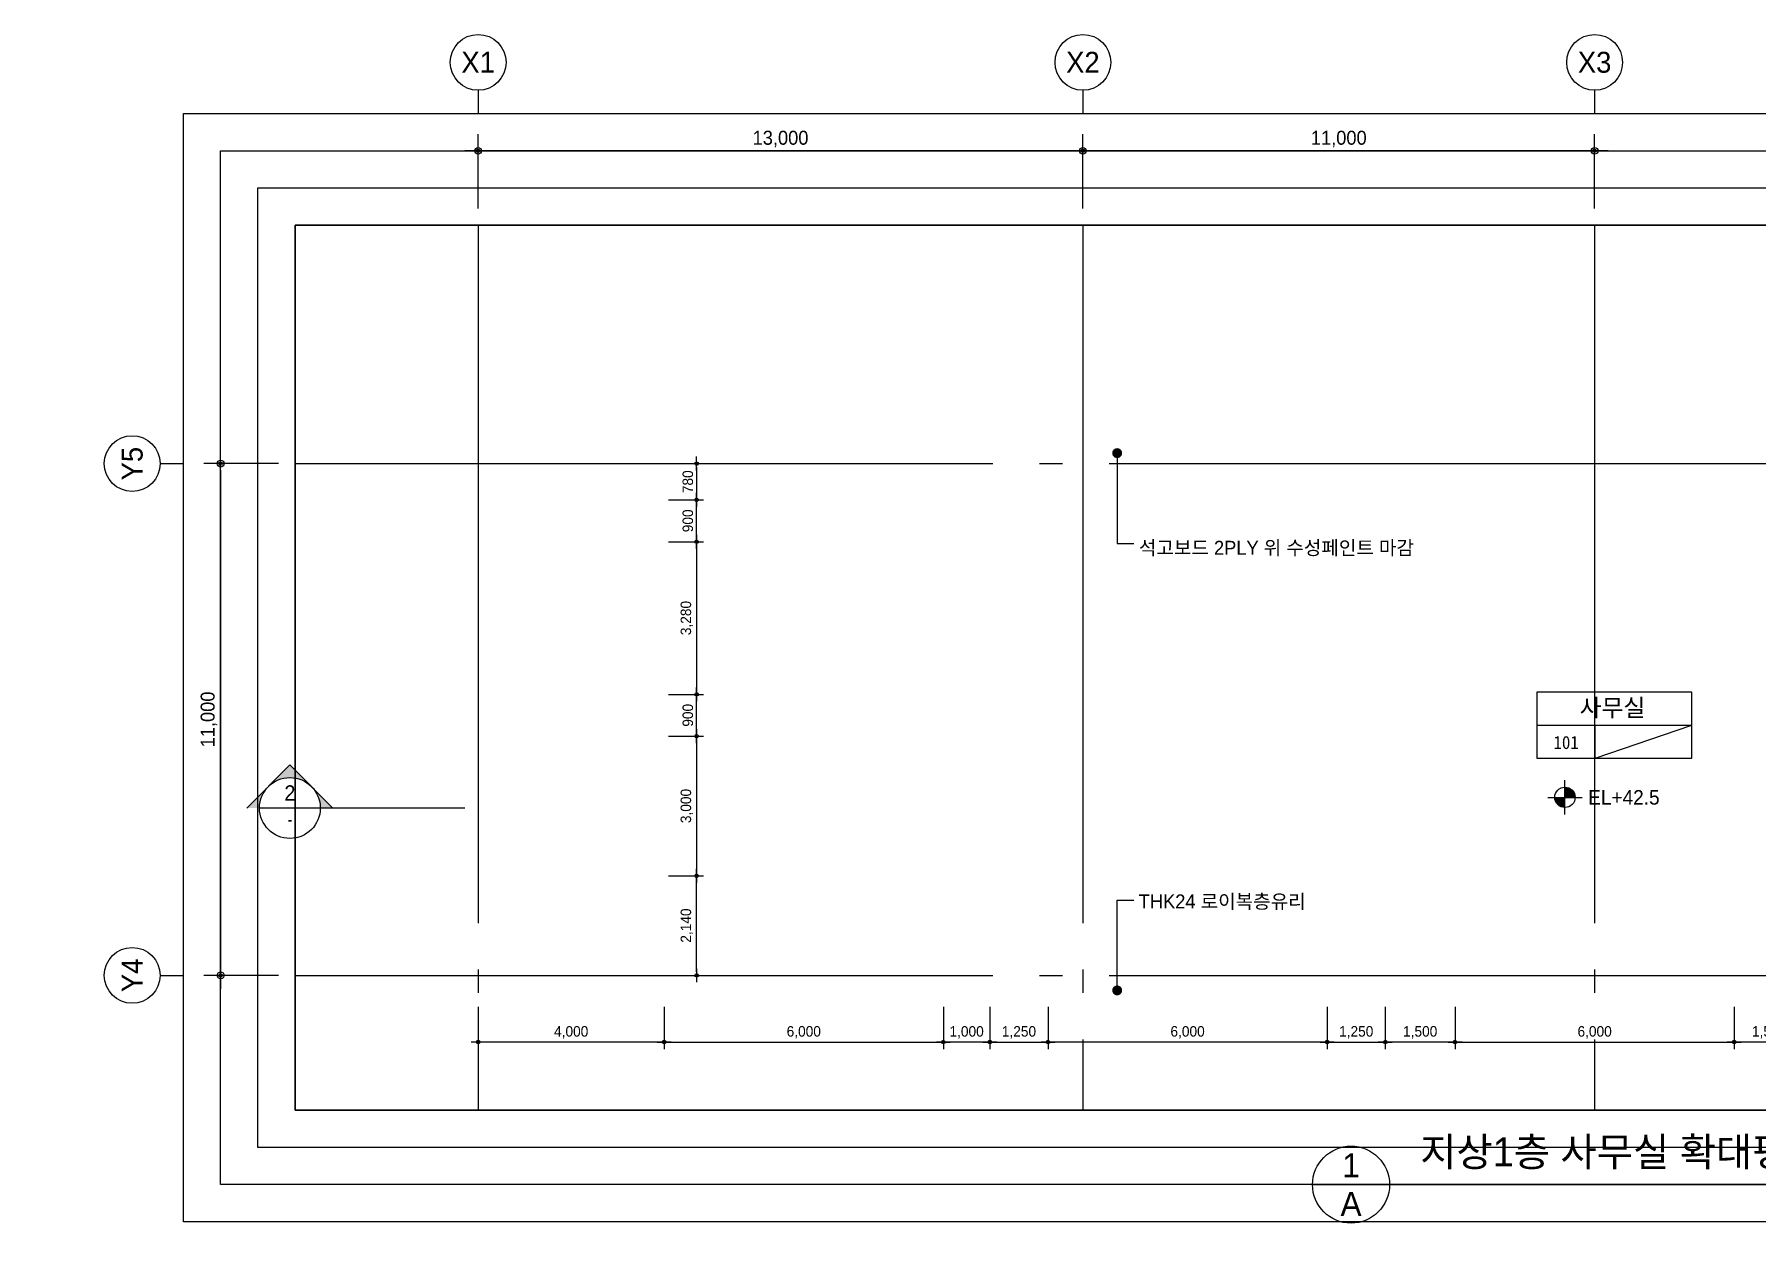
# Model space of a CAD drawing. Header units: millimetres. Extents: x 45178 to 206366, y -171177 to -118827.
# Drawn here: x 45178 to 82197, y -144914 to -118860 of the extents above; entities that cross this region are included whole.
import ezdxf
from ezdxf.enums import TextEntityAlignment as Align
from ezdxf.xclip import XClip

# ---------------------------------------------------------------- set-up
doc = ezdxf.new("R2010")
doc.units = ezdxf.units.MM
doc.linetypes.add('CEN', pattern=[35, 30, -2, 1, -2])
for name, color, linetype in [('$ZCDB_AUDIT_GENERATED_600D18', 7, 'Continuous'), ('4A.TEC CEN', 1, 'CEN'), ('4A.TEC TEXT', 7, 'Continuous'), ('4A.TEC TEXT 1', 3, 'Continuous'), ('4A.TEC TEXT 2', 3, 'Continuous'), ('4A.TEC 심볼', 7, 'Continuous'), ('MK', 7, 'Continuous'), ('ROM', 7, 'Continuous'), ('SYM', 1, 'Continuous'), ('TEXT', 7, 'Continuous'), ('㈜SE&C DIM', 7, 'Continuous'), ('㈜SE&C 심볼', 7, 'Continuous')]:
    doc.layers.add(name, color=color, linetype=linetype)
doc.layers.add('DEFPOINT', color=135, linetype='Continuous', plot=False)
doc.styles.add('1', font='')
doc.styles.add('GHS', font='malgun.ttf')
doc.styles.add('SAMOO', font='')
doc.styles.add('나눔고딕', font='')
doc.styles.add('돋움', font='')
doc.styles.add('돋음체', font='')
doc.styles.add('울릉도L', font='')
doc.styles.get('1').set_extended_font_data('DotumChe')
doc.styles.get('SAMOO').set_extended_font_data('Dotum')
doc.styles.get('나눔고딕').set_extended_font_data('Dotum')
doc.styles.get('돋움').set_extended_font_data('Dotum')
doc.styles.get('돋음체').set_extended_font_data('Dotum')
doc.styles.get('울릉도L').set_extended_font_data('Dotum')
doc.dimstyles.new('DIM_600(외부치수)', dxfattribs={"dimscale": 400, "dimtxt": 3.3, "dimasz": 1, "dimexe": 2, "dimexo": 2, "dimgap": 1, "dimtad": 1, "dimdec": 0, "dimdsep": 46, "dimlunit": 6, "dimtxsty": '나눔고딕', "dimblk1": 'DIMDOT', "dimblk2": 'DIMDOT', "dimsah": 1, "dimcen": 2.5, "dimdle": 1.5, "dimclrd": 8, "dimclre": 8, "dimclrt": 3, "dimadec": 0, "dimazin": 0, "dimtfac": 1, "dimtdec": 0, "dimtix": 1, "dimtmove": 2, "dimatfit": 3, "dimldrblk": 'DIMDOT', "dimfxl": 1, "dimtvp": 1, "dimtolj": 1, "dimtzin": 0, "dimarcsym": 0})

# ---------------------------------------------------------------- blocks, each defined once
blk = doc.blocks.new('dwgFD3B')
at = {"layer": '4A.TEC CEN', "color": 250, "ltscale": 500}
for p, q in [((49194.51, -169936.83, -3333.33), (358000, -169936.83, -3333.33)), ((49194.51, -180936.83, -3333.33), (358000, -180936.83, -3333.33))]:
    blk.add_line(p, q, dxfattribs=at)
at = {"layer": '4A.TEC CEN', "color": 250, "ltscale": 500, "elevation": -3333.33}
for points in [[(169307.63, -39163.16), (169307.63, -267000)], [(182307.63, -39163.16), (182307.63, -267000)], [(193307.63, -39163.16), (193307.63, -267000)]]:
    blk.add_lwpolyline(points, dxfattribs=at)
blk = doc.blocks.new('ccs122')
at = {"layer": '4A.TEC 심볼'}
blk.add_line((0, 8), (0, 3), dxfattribs=at)
blk.add_circle((0, 14), 6, dxfattribs=at)
at = {"layer": '4A.TEC TEXT 2', "color": 3, "style": 'GHS'}
blk.add_attdef('NO', text='', height=4.5, dxfattribs=at).set_placement((-0.01, 14.02), align=Align.MIDDLE_CENTER)
blk = doc.blocks.new('DIMDOT')
at = {"color": 0}
blk.add_line((-2, 0), (2, 0), dxfattribs=at)
for radius in [0.5, 0.25]:
    blk.add_circle((0, 0), radius, dxfattribs=at)
blk = doc.blocks.new('*D14')
at = {"layer": '$ZCDB_AUDIT_GENERATED_600D18', "color": 8, "lineweight": -2, "transparency": 16777216}
for p, q in [((54716, -122600), (54716, -121000)), ((67716, -122600), (67716, -121000)), ((67572, -121360), (54860, -121360))]:
    blk.add_line(p, q, dxfattribs=at)
at = {"layer": 'Defpoints', "color": 0, "transparency": 16777216}
for p in [(54716, -121360), (54716, -122960), (67716, -122960)]:
    blk.add_point(p, dxfattribs=at)
at = {"layer": '$ZCDB_AUDIT_GENERATED_600D18', "color": 8, "lineweight": -2, "transparency": 16777216, "xscale": 144, "yscale": 144, "zscale": 144, "rotation": 180}
blk.add_blockref('DIMDOT', (54716, -121360), dxfattribs=at)
at = {"layer": '$ZCDB_AUDIT_GENERATED_600D18', "color": 8, "lineweight": -2, "transparency": 16777216, "xscale": 144, "yscale": 144, "zscale": 144}
blk.add_blockref('DIMDOT', (67716, -121360), dxfattribs=at)
at = {"layer": '$ZCDB_AUDIT_GENERATED_600D18', "color": 3, "transparency": 16777216, "insert": (61216, -121108), "char_height": 300, "attachment_point": 5, "style": '나눔고딕'}
blk.add_mtext('\\A1;13,000', dxfattribs=at)
blk = doc.blocks.new('*D15')
at = {"layer": '$ZCDB_AUDIT_GENERATED_600D18', "color": 8, "lineweight": -2, "transparency": 16777216}
for p, q in [((67716, -122600), (67716, -121000)), ((78716, -122600), (78716, -121000)), ((78572, -121360), (67860, -121360))]:
    blk.add_line(p, q, dxfattribs=at)
at = {"layer": 'Defpoints', "color": 0, "transparency": 16777216}
for p in [(67716, -121360), (67716, -122960), (78716, -122960)]:
    blk.add_point(p, dxfattribs=at)
at = {"layer": '$ZCDB_AUDIT_GENERATED_600D18', "color": 8, "lineweight": -2, "transparency": 16777216, "xscale": 144, "yscale": 144, "zscale": 144, "rotation": 180}
blk.add_blockref('DIMDOT', (67716, -121360), dxfattribs=at)
at = {"layer": '$ZCDB_AUDIT_GENERATED_600D18', "color": 8, "lineweight": -2, "transparency": 16777216, "xscale": 144, "yscale": 144, "zscale": 144}
blk.add_blockref('DIMDOT', (78716, -121360), dxfattribs=at)
at = {"layer": '$ZCDB_AUDIT_GENERATED_600D18', "color": 3, "transparency": 16777216, "insert": (73216, -121108), "char_height": 300, "attachment_point": 5, "style": '나눔고딕'}
blk.add_mtext('\\A1;11,000', dxfattribs=at)
blk = doc.blocks.new('*D16')
at = {"layer": '$ZCDB_AUDIT_GENERATED_600D18', "color": 8, "lineweight": -2, "transparency": 16777216}
for p, q in [((78716, -122600), (78716, -121000)), ((89716, -122600), (89716, -121000)), ((78860, -121360), (89572, -121360))]:
    blk.add_line(p, q, dxfattribs=at)
at = {"layer": 'Defpoints', "color": 0, "transparency": 16777216}
for p in [(89716, -121360), (78716, -122960), (89716, -122960)]:
    blk.add_point(p, dxfattribs=at)
at = {"layer": '$ZCDB_AUDIT_GENERATED_600D18', "color": 8, "lineweight": -2, "transparency": 16777216, "xscale": 144, "yscale": 144, "zscale": 144, "rotation": 180}
blk.add_blockref('DIMDOT', (78716, -121360), dxfattribs=at)
at = {"layer": '$ZCDB_AUDIT_GENERATED_600D18', "color": 8, "lineweight": -2, "transparency": 16777216, "xscale": 144, "yscale": 144, "zscale": 144}
blk.add_blockref('DIMDOT', (89716, -121360), dxfattribs=at)
at = {"layer": '$ZCDB_AUDIT_GENERATED_600D18', "color": 3, "transparency": 16777216, "insert": (84216, -121108), "char_height": 300, "attachment_point": 5, "style": '나눔고딕'}
blk.add_mtext('\\A1;11,000', dxfattribs=at)
blk = doc.blocks.new('*D18')
at = {"layer": '$ZCDB_AUDIT_GENERATED_600D18', "color": 8, "lineweight": -2, "transparency": 16777216}
for p, q in [((50421, -128084), (48821, -128084)), ((49181, -128228), (49181, -138940)), ((50421, -139084), (48821, -139084))]:
    blk.add_line(p, q, dxfattribs=at)
at = {"layer": 'Defpoints', "color": 0, "transparency": 16777216}
for p in [(50781, -128084), (49181, -139084), (50781, -139084)]:
    blk.add_point(p, dxfattribs=at)
at = {"layer": '$ZCDB_AUDIT_GENERATED_600D18', "color": 8, "lineweight": -2, "transparency": 16777216, "xscale": 144, "yscale": 144, "zscale": 144}
for p, rotation in [((49181, -128084), 90), ((49181, -139084), 270)]:
    blk.add_blockref('DIMDOT', p, dxfattribs=dict(at, rotation=rotation))
at = {"layer": '$ZCDB_AUDIT_GENERATED_600D18', "color": 3, "transparency": 16777216, "insert": (48929, -133584), "char_height": 300, "attachment_point": 5, "rotation": 90, "style": '나눔고딕'}
blk.add_mtext('\\A1;11,000', dxfattribs=at)
blk = doc.blocks.new('단면기호1')
at = {"layer": 'SYM'}
h = blk.add_hatch(color=256, dxfattribs=at)
h.paths.add_polyline_path([(4.24, 4.24, -0.198912), (6, 0), (8.49, 0)])
h.paths.add_polyline_path([(0, 8.49), (-4.24, 4.24, -0.414214), (4.24, 4.24)])
h.paths.add_polyline_path([(-4.24, 4.24), (-8.49, 0), (-6, 0, -0.198912)])
for p in [(-8.49, 0), (8.49, 0)]:
    blk.add_line(p, (0, 8.49), dxfattribs=at)
blk.add_circle((0, 0), 6, dxfattribs=at)
blk = doc.blocks.new('A$C6C9969DE')
at = {"layer": 'ROM', "color": 0, "linetype": 'Continuous'}
for p, q in [((0, 510), (2400, 510)), ((900, 0), (900, 510))]:
    blk.add_line(p, q, dxfattribs=at)
blk.add_lwpolyline([(0, 0), (2400, 0), (2400, 1020), (0, 1020)], close=True, dxfattribs=at)
blk = doc.blocks.new('FL-LEVEL1')
at = {"layer": '4A.TEC 심볼', "linetype": 'ByBlock'}
h = blk.add_hatch(color=256, dxfattribs=at)
h.paths.add_polyline_path([(295, 175), (295, 0), (470, 0, 0.414214)])
h.paths.add_polyline_path([(295, 0), (120, 0, 0.414214), (295, -175)])
for p, q in [((0, 0), (590, 0)), ((295, -295), (295, 295))]:
    blk.add_line(p, q, dxfattribs=at)
blk.add_circle((295, 0), 175, dxfattribs=at)
at = {"layer": '4A.TEC TEXT 2', "color": 3, "linetype": 'ByBlock', "style": 'SAMOO'}
blk.add_attdef('FL', text='', height=250, dxfattribs=at).set_placement((695, 0), align=Align.MIDDLE_LEFT)
blk = doc.blocks.new('*D40')
at = {"layer": 'Defpoints', "color": 0, "transparency": 16777216}
for p in [(58656, -128084), (58656, -128864), (59412, -128864)]:
    blk.add_point(p, dxfattribs=at)
at = {"layer": '㈜SE&C DIM', "color": 8, "lineweight": -2, "transparency": 16777216}
for p, q in [((58806, -128084), (59562, -128084)), ((59412, -128159), (59412, -128789)), ((58806, -128864), (59562, -128864))]:
    blk.add_line(p, q, dxfattribs=at)
at = {"layer": '㈜SE&C DIM', "color": 8, "lineweight": -2, "transparency": 16777216, "xscale": 75, "yscale": 75, "zscale": 75}
for p, rotation in [((59412, -128084), 90), ((59412, -128864), 270)]:
    blk.add_blockref('DIMDOT', p, dxfattribs=dict(at, rotation=rotation))
at = {"layer": '㈜SE&C DIM', "color": 3, "transparency": 16777216, "insert": (59224, -128474), "char_height": 225, "attachment_point": 5, "rotation": 90, "style": '나눔고딕'}
blk.add_mtext('\\A1;780', dxfattribs=at)
blk = doc.blocks.new('*D41')
at = {"layer": 'Defpoints', "color": 0, "transparency": 16777216}
for p in [(58656, -128864), (59412, -128864), (58656, -129764)]:
    blk.add_point(p, dxfattribs=at)
at = {"layer": '㈜SE&C DIM', "color": 8, "lineweight": -2, "transparency": 16777216}
for p, q in [((58806, -128864), (59562, -128864)), ((59412, -129689), (59412, -128939)), ((58806, -129764), (59562, -129764))]:
    blk.add_line(p, q, dxfattribs=at)
at = {"layer": '㈜SE&C DIM', "color": 8, "lineweight": -2, "transparency": 16777216, "xscale": 75, "yscale": 75, "zscale": 75}
for p, rotation in [((59412, -128864), 90), ((59412, -129764), 270)]:
    blk.add_blockref('DIMDOT', p, dxfattribs=dict(at, rotation=rotation))
at = {"layer": '㈜SE&C DIM', "color": 3, "transparency": 16777216, "insert": (59224, -129314), "char_height": 225, "attachment_point": 5, "rotation": 90, "style": '나눔고딕'}
blk.add_mtext('\\A1;900', dxfattribs=at)
blk = doc.blocks.new('*D42')
at = {"layer": 'Defpoints', "color": 0, "transparency": 16777216}
for p in [(58656, -129764), (58656, -133044), (59412, -133044)]:
    blk.add_point(p, dxfattribs=at)
at = {"layer": '㈜SE&C DIM', "color": 8, "lineweight": -2, "transparency": 16777216}
for p, q in [((58806, -129764), (59562, -129764)), ((59412, -129839), (59412, -132969)), ((58806, -133044), (59562, -133044))]:
    blk.add_line(p, q, dxfattribs=at)
at = {"layer": '㈜SE&C DIM', "color": 8, "lineweight": -2, "transparency": 16777216, "xscale": 75, "yscale": 75, "zscale": 75}
for p, rotation in [((59412, -129764), 90), ((59412, -133044), 270)]:
    blk.add_blockref('DIMDOT', p, dxfattribs=dict(at, rotation=rotation))
at = {"layer": '㈜SE&C DIM', "color": 3, "transparency": 16777216, "insert": (59202, -131404), "char_height": 225, "attachment_point": 5, "rotation": 90, "style": '나눔고딕'}
blk.add_mtext('\\A1;3,280', dxfattribs=at)
blk = doc.blocks.new('*D43')
at = {"layer": 'Defpoints', "color": 0, "transparency": 16777216}
for p in [(58656, -133044), (59412, -133044), (58656, -133944)]:
    blk.add_point(p, dxfattribs=at)
at = {"layer": '㈜SE&C DIM', "color": 8, "lineweight": -2, "transparency": 16777216}
for p, q in [((58806, -133044), (59562, -133044)), ((59412, -133869), (59412, -133119)), ((58806, -133944), (59562, -133944))]:
    blk.add_line(p, q, dxfattribs=at)
at = {"layer": '㈜SE&C DIM', "color": 8, "lineweight": -2, "transparency": 16777216, "xscale": 75, "yscale": 75, "zscale": 75}
for p, rotation in [((59412, -133044), 90), ((59412, -133944), 270)]:
    blk.add_blockref('DIMDOT', p, dxfattribs=dict(at, rotation=rotation))
at = {"layer": '㈜SE&C DIM', "color": 3, "transparency": 16777216, "insert": (59224, -133494), "char_height": 225, "attachment_point": 5, "rotation": 90, "style": '나눔고딕'}
blk.add_mtext('\\A1;900', dxfattribs=at)
blk = doc.blocks.new('*D44')
at = {"layer": 'Defpoints', "color": 0, "transparency": 16777216}
for p in [(58656, -133944), (58656, -136944), (59412, -136944)]:
    blk.add_point(p, dxfattribs=at)
at = {"layer": '㈜SE&C DIM', "color": 8, "lineweight": -2, "transparency": 16777216}
for p, q in [((58806, -133944), (59562, -133944)), ((59412, -134019), (59412, -136869)), ((58806, -136944), (59562, -136944))]:
    blk.add_line(p, q, dxfattribs=at)
at = {"layer": '㈜SE&C DIM', "color": 8, "lineweight": -2, "transparency": 16777216, "xscale": 75, "yscale": 75, "zscale": 75}
for p, rotation in [((59412, -133944), 90), ((59412, -136944), 270)]:
    blk.add_blockref('DIMDOT', p, dxfattribs=dict(at, rotation=rotation))
at = {"layer": '㈜SE&C DIM', "color": 3, "transparency": 16777216, "insert": (59202, -135444), "char_height": 225, "attachment_point": 5, "rotation": 90, "style": '나눔고딕'}
blk.add_mtext('\\A1;3,000', dxfattribs=at)
blk = doc.blocks.new('*D45')
at = {"layer": 'Defpoints', "color": 0, "transparency": 16777216}
for p in [(58656, -136944), (59412, -136944), (58656, -139084)]:
    blk.add_point(p, dxfattribs=at)
at = {"layer": '㈜SE&C DIM', "color": 8, "lineweight": -2, "transparency": 16777216}
for p, q in [((58806, -136944), (59562, -136944)), ((59412, -139009), (59412, -137019)), ((58806, -139084), (59562, -139084))]:
    blk.add_line(p, q, dxfattribs=at)
at = {"layer": '㈜SE&C DIM', "color": 8, "lineweight": -2, "transparency": 16777216, "xscale": 75, "yscale": 75, "zscale": 75}
for p, rotation in [((59412, -136944), 90), ((59412, -139084), 270)]:
    blk.add_blockref('DIMDOT', p, dxfattribs=dict(at, rotation=rotation))
at = {"layer": '㈜SE&C DIM', "color": 3, "transparency": 16777216, "insert": (59202, -138014), "char_height": 225, "attachment_point": 5, "rotation": 90, "style": '나눔고딕'}
blk.add_mtext('\\A1;2,140', dxfattribs=at)
blk = doc.blocks.new('*D53')
at = {"layer": 'Defpoints', "color": 0, "transparency": 16777216}
for p in [(54716, -139609), (58716, -139609), (54716, -140518)]:
    blk.add_point(p, dxfattribs=at)
at = {"layer": '㈜SE&C DIM', "color": 8, "lineweight": -2, "transparency": 16777216}
for p, q in [((54716, -139759), (54716, -140668)), ((58716, -139759), (58716, -140668)), ((58641, -140518), (54791, -140518))]:
    blk.add_line(p, q, dxfattribs=at)
at = {"layer": '㈜SE&C DIM', "color": 8, "lineweight": -2, "transparency": 16777216, "xscale": 75, "yscale": 75, "zscale": 75, "rotation": 180}
blk.add_blockref('DIMDOT', (54716, -140518), dxfattribs=at)
at = {"layer": '㈜SE&C DIM', "color": 8, "lineweight": -2, "transparency": 16777216, "xscale": 75, "yscale": 75, "zscale": 75}
blk.add_blockref('DIMDOT', (58716, -140518), dxfattribs=at)
at = {"layer": '㈜SE&C DIM', "color": 3, "transparency": 16777216, "insert": (56716, -140309), "char_height": 225, "attachment_point": 5, "style": '나눔고딕'}
blk.add_mtext('\\A1;4,000', dxfattribs=at)
blk = doc.blocks.new('*D54')
at = {"layer": 'Defpoints', "color": 0, "transparency": 16777216}
for p in [(58716, -139609), (64716, -139609), (64716, -140518)]:
    blk.add_point(p, dxfattribs=at)
at = {"layer": '㈜SE&C DIM', "color": 8, "lineweight": -2, "transparency": 16777216}
for p, q in [((58716, -139759), (58716, -140668)), ((64716, -139759), (64716, -140668)), ((58791, -140518), (64641, -140518))]:
    blk.add_line(p, q, dxfattribs=at)
at = {"layer": '㈜SE&C DIM', "color": 8, "lineweight": -2, "transparency": 16777216, "xscale": 75, "yscale": 75, "zscale": 75, "rotation": 180}
blk.add_blockref('DIMDOT', (58716, -140518), dxfattribs=at)
at = {"layer": '㈜SE&C DIM', "color": 8, "lineweight": -2, "transparency": 16777216, "xscale": 75, "yscale": 75, "zscale": 75}
blk.add_blockref('DIMDOT', (64716, -140518), dxfattribs=at)
at = {"layer": '㈜SE&C DIM', "color": 3, "transparency": 16777216, "insert": (61716, -140309), "char_height": 225, "attachment_point": 5, "style": '나눔고딕'}
blk.add_mtext('\\A1;6,000', dxfattribs=at)
blk = doc.blocks.new('*D55')
at = {"layer": 'Defpoints', "color": 0, "transparency": 16777216}
for p in [(64716, -139609), (65716, -139609), (64716, -140518)]:
    blk.add_point(p, dxfattribs=at)
at = {"layer": '㈜SE&C DIM', "color": 8, "lineweight": -2, "transparency": 16777216}
for p, q in [((64716, -139759), (64716, -140668)), ((65716, -139759), (65716, -140668)), ((65641, -140518), (64791, -140518))]:
    blk.add_line(p, q, dxfattribs=at)
at = {"layer": '㈜SE&C DIM', "color": 8, "lineweight": -2, "transparency": 16777216, "xscale": 75, "yscale": 75, "zscale": 75, "rotation": 180}
blk.add_blockref('DIMDOT', (64716, -140518), dxfattribs=at)
at = {"layer": '㈜SE&C DIM', "color": 8, "lineweight": -2, "transparency": 16777216, "xscale": 75, "yscale": 75, "zscale": 75}
blk.add_blockref('DIMDOT', (65716, -140518), dxfattribs=at)
at = {"layer": '㈜SE&C DIM', "color": 3, "transparency": 16777216, "insert": (65216, -140309), "char_height": 225, "attachment_point": 5, "style": '나눔고딕'}
blk.add_mtext('\\A1;1,000', dxfattribs=at)
blk = doc.blocks.new('*D56')
at = {"layer": 'Defpoints', "color": 0, "transparency": 16777216}
for p in [(65716, -139609), (66966, -139609), (66966, -140518)]:
    blk.add_point(p, dxfattribs=at)
at = {"layer": '㈜SE&C DIM', "color": 8, "lineweight": -2, "transparency": 16777216}
for p, q in [((65716, -139759), (65716, -140668)), ((66966, -139759), (66966, -140668)), ((65791, -140518), (66891, -140518))]:
    blk.add_line(p, q, dxfattribs=at)
at = {"layer": '㈜SE&C DIM', "color": 8, "lineweight": -2, "transparency": 16777216, "xscale": 75, "yscale": 75, "zscale": 75, "rotation": 180}
blk.add_blockref('DIMDOT', (65716, -140518), dxfattribs=at)
at = {"layer": '㈜SE&C DIM', "color": 8, "lineweight": -2, "transparency": 16777216, "xscale": 75, "yscale": 75, "zscale": 75}
blk.add_blockref('DIMDOT', (66966, -140518), dxfattribs=at)
at = {"layer": '㈜SE&C DIM', "color": 3, "transparency": 16777216, "insert": (66341, -140309), "char_height": 225, "attachment_point": 5, "style": '나눔고딕'}
blk.add_mtext('\\A1;1,250', dxfattribs=at)
blk = doc.blocks.new('*D57')
at = {"layer": 'Defpoints', "color": 0, "transparency": 16777216}
for p in [(66966, -139609), (72966, -139609), (66966, -140518)]:
    blk.add_point(p, dxfattribs=at)
at = {"layer": '㈜SE&C DIM', "color": 8, "lineweight": -2, "transparency": 16777216}
for p, q in [((66966, -139759), (66966, -140668)), ((72966, -139759), (72966, -140668)), ((72891, -140518), (67041, -140518))]:
    blk.add_line(p, q, dxfattribs=at)
at = {"layer": '㈜SE&C DIM', "color": 8, "lineweight": -2, "transparency": 16777216, "xscale": 75, "yscale": 75, "zscale": 75, "rotation": 180}
blk.add_blockref('DIMDOT', (66966, -140518), dxfattribs=at)
at = {"layer": '㈜SE&C DIM', "color": 8, "lineweight": -2, "transparency": 16777216, "xscale": 75, "yscale": 75, "zscale": 75}
blk.add_blockref('DIMDOT', (72966, -140518), dxfattribs=at)
at = {"layer": '㈜SE&C DIM', "color": 3, "transparency": 16777216, "insert": (69966, -140309), "char_height": 225, "attachment_point": 5, "style": '나눔고딕'}
blk.add_mtext('\\A1;6,000', dxfattribs=at)
blk = doc.blocks.new('*D58')
at = {"layer": 'Defpoints', "color": 0, "transparency": 16777216}
for p in [(72966, -139609), (74216, -139609), (74216, -140518)]:
    blk.add_point(p, dxfattribs=at)
at = {"layer": '㈜SE&C DIM', "color": 8, "lineweight": -2, "transparency": 16777216}
for p, q in [((72966, -139759), (72966, -140668)), ((74216, -139759), (74216, -140668)), ((73041, -140518), (74141, -140518))]:
    blk.add_line(p, q, dxfattribs=at)
at = {"layer": '㈜SE&C DIM', "color": 8, "lineweight": -2, "transparency": 16777216, "xscale": 75, "yscale": 75, "zscale": 75, "rotation": 180}
blk.add_blockref('DIMDOT', (72966, -140518), dxfattribs=at)
at = {"layer": '㈜SE&C DIM', "color": 8, "lineweight": -2, "transparency": 16777216, "xscale": 75, "yscale": 75, "zscale": 75}
blk.add_blockref('DIMDOT', (74216, -140518), dxfattribs=at)
at = {"layer": '㈜SE&C DIM', "color": 3, "transparency": 16777216, "insert": (73591, -140309), "char_height": 225, "attachment_point": 5, "style": '나눔고딕'}
blk.add_mtext('\\A1;1,250', dxfattribs=at)
blk = doc.blocks.new('*D59')
at = {"layer": 'Defpoints', "color": 0, "transparency": 16777216}
for p in [(74216, -139609), (75716, -139609), (74216, -140518)]:
    blk.add_point(p, dxfattribs=at)
at = {"layer": '㈜SE&C DIM', "color": 8, "lineweight": -2, "transparency": 16777216}
for p, q in [((74216, -139759), (74216, -140668)), ((75716, -139759), (75716, -140668)), ((75641, -140518), (74291, -140518))]:
    blk.add_line(p, q, dxfattribs=at)
at = {"layer": '㈜SE&C DIM', "color": 8, "lineweight": -2, "transparency": 16777216, "xscale": 75, "yscale": 75, "zscale": 75, "rotation": 180}
blk.add_blockref('DIMDOT', (74216, -140518), dxfattribs=at)
at = {"layer": '㈜SE&C DIM', "color": 8, "lineweight": -2, "transparency": 16777216, "xscale": 75, "yscale": 75, "zscale": 75}
blk.add_blockref('DIMDOT', (75716, -140518), dxfattribs=at)
at = {"layer": '㈜SE&C DIM', "color": 3, "transparency": 16777216, "insert": (74966, -140309), "char_height": 225, "attachment_point": 5, "style": '나눔고딕'}
blk.add_mtext('\\A1;1,500', dxfattribs=at)
blk = doc.blocks.new('*D60')
at = {"layer": 'Defpoints', "color": 0, "transparency": 16777216}
for p in [(75716, -139609), (81716, -139609), (81716, -140518)]:
    blk.add_point(p, dxfattribs=at)
at = {"layer": '㈜SE&C DIM', "color": 8, "lineweight": -2, "transparency": 16777216}
for p, q in [((75716, -139759), (75716, -140668)), ((81716, -139759), (81716, -140668)), ((75791, -140518), (81641, -140518))]:
    blk.add_line(p, q, dxfattribs=at)
at = {"layer": '㈜SE&C DIM', "color": 8, "lineweight": -2, "transparency": 16777216, "xscale": 75, "yscale": 75, "zscale": 75, "rotation": 180}
blk.add_blockref('DIMDOT', (75716, -140518), dxfattribs=at)
at = {"layer": '㈜SE&C DIM', "color": 8, "lineweight": -2, "transparency": 16777216, "xscale": 75, "yscale": 75, "zscale": 75}
blk.add_blockref('DIMDOT', (81716, -140518), dxfattribs=at)
at = {"layer": '㈜SE&C DIM', "color": 3, "transparency": 16777216, "insert": (78716, -140309), "char_height": 225, "attachment_point": 5, "style": '나눔고딕'}
blk.add_mtext('\\A1;6,000', dxfattribs=at)
blk = doc.blocks.new('*D61')
at = {"layer": 'Defpoints', "color": 0, "transparency": 16777216}
for p in [(81716, -139609), (83216, -139609), (81716, -140518)]:
    blk.add_point(p, dxfattribs=at)
at = {"layer": '㈜SE&C DIM', "color": 8, "lineweight": -2, "transparency": 16777216}
for p, q in [((81716, -139759), (81716, -140668)), ((83216, -139759), (83216, -140668)), ((83141, -140518), (81791, -140518))]:
    blk.add_line(p, q, dxfattribs=at)
at = {"layer": '㈜SE&C DIM', "color": 8, "lineweight": -2, "transparency": 16777216, "xscale": 75, "yscale": 75, "zscale": 75, "rotation": 180}
blk.add_blockref('DIMDOT', (81716, -140518), dxfattribs=at)
at = {"layer": '㈜SE&C DIM', "color": 8, "lineweight": -2, "transparency": 16777216, "xscale": 75, "yscale": 75, "zscale": 75}
blk.add_blockref('DIMDOT', (83216, -140518), dxfattribs=at)
at = {"layer": '㈜SE&C DIM', "color": 3, "transparency": 16777216, "insert": (82466, -140309), "char_height": 225, "attachment_point": 5, "style": '나눔고딕'}
blk.add_mtext('\\A1;1,500', dxfattribs=at)

msp = doc.modelspace()

# ---------------------------------------------------------------- linework, layer by layer
at = {"layer": '4A.TEC 심볼'}
msp.add_line((72652.14, -143582.93), (86404.85, -143582.93), dxfattribs=at)
msp.add_circle((73480.14, -143582.93), 828, dxfattribs=at)
at = {"layer": 'DEFPOINT'}
for points in [[(48380.59, -120559.5), (113685.8, -120559.5), (113685.8, -144382.93), (48380.59, -144382.93)], [(49180.59, -121359.5), (112885.8, -121359.5), (112885.8, -143582.93), (49180.59, -143582.93)], [(49980.59, -122159.5), (112085.8, -122159.5), (112085.8, -142782.93), (49980.59, -142782.93)], [(50780.59, -122959.5), (111285.8, -122959.5), (111285.8, -141982.93), (50780.59, -141982.93)]]:
    msp.add_lwpolyline(points, close=True, dxfattribs=at)
at = {"layer": 'MK'}
msp.add_line((54431.13, -135487), (50016.27, -135487), dxfattribs=at)
at = {"layer": 'TEXT'}
msp.add_line((78724.79, -134416), (80808.12, -133707.67), dxfattribs=at)
at = {"layer": '㈜SE&C 심볼', "color": 1}
for p, q in [((68452.53, -127858.92), (68452.53, -129801.24)), ((68452.53, -129801.24), (68814, -129801.24)), ((68452.53, -137465.6), (68814, -137465.6)), ((68452.53, -139407.93), (68452.53, -137465.6))]:
    msp.add_line(p, q, dxfattribs=at)
at = {"layer": '㈜SE&C 심볼', "color": 1, "const_width": 106.74}
for points in [[(68452.53, -127805.55, -1), (68452.53, -127912.29, -1)], [(68452.53, -139461.3, 1), (68452.53, -139354.55, 1)]]:
    msp.add_lwpolyline(points, format="xyb", close=True, dxfattribs=at)

# ---------------------------------------------------------------- block references
ref = msp.add_blockref('dwgFD3B', (-114591.26, 41852.5, 0.45))
XClip(ref).set_block_clipping_path([(165371.8488869666, -183835.4279910922), (225877.0571608543, -164812.0010458827)])
at = {"layer": '4A.TEC 심볼'}
ref = msp.add_blockref('ccs122', (54716.37, -120859.5, -3332.88), dxfattribs=dict(at, xscale=99.99999954993666, yscale=99.99999954993666, zscale=99.99999954993666))
ref.add_attrib('NO', 'X1', dxfattribs={"layer": '0', "color": 3, "height": 450, "style": '울릉도L'}).set_placement((54715.75, -119457.71, -4999.55), align=Align.MIDDLE_CENTER)
ref = msp.add_blockref('ccs122', (67716.37, -120859.5, -3332.88), dxfattribs=dict(at, xscale=99.99999954993666, yscale=99.99999954993666, zscale=99.99999954993666))
ref.add_attrib('NO', 'X2', dxfattribs={"layer": '0', "color": 3, "height": 450, "style": '울릉도L'}).set_placement((67715.75, -119457.71, -4999.55), align=Align.MIDDLE_CENTER)
ref = msp.add_blockref('ccs122', (78716.37, -120859.5, -3332.88), dxfattribs=dict(at, xscale=99.99999954993666, yscale=99.99999954993666, zscale=99.99999954993666))
ref.add_attrib('NO', 'X3', dxfattribs={"layer": '0', "color": 3, "height": 450, "style": '울릉도L'}).set_placement((78715.75, -119457.71, -4999.55), align=Align.MIDDLE_CENTER)
ref = msp.add_blockref('ccs122', (48680.59, -128084.34), dxfattribs=dict(at, xscale=99.99999954993666, yscale=99.99999954993666, zscale=99.99999954993666, rotation=90))
ref.add_attrib('NO', 'Y5', dxfattribs={"layer": '0', "color": 3, "height": 450, "rotation": 90, "style": '울릉도L'}).set_placement((47278.8, -128084.95, -1666.67), align=Align.MIDDLE_CENTER)
at = {"layer": '4A.TEC 심볼', "color": 3, "linetype": 'ByBlock'}
ref = msp.add_blockref('FL-LEVEL1', (77709.47, -135258.25), dxfattribs=dict(at, xscale=1.250000000000081, yscale=1.250000000000081, zscale=1.250000000000081))
ref.add_attrib('FL', 'EL+42.5', dxfattribs={"layer": '4A.TEC TEXT 1', "color": 3, "linetype": 'ByBlock', "height": 312.5, "style": 'SAMOO'}).set_placement((78578.22, -135258.25), align=Align.MIDDLE_LEFT)
at = {"layer": '4A.TEC 심볼'}
ref = msp.add_blockref('ccs122', (48680.59, -139084.34), dxfattribs=dict(at, xscale=99.99999954993666, yscale=99.99999954993666, zscale=99.99999954993666, rotation=90))
ref.add_attrib('NO', 'Y4', dxfattribs={"layer": '0', "color": 3, "height": 450, "rotation": 90, "style": '울릉도L'}).set_placement((47278.8, -139084.95, -1666.67), align=Align.MIDDLE_CENTER)
at = {"layer": 'MK', "xscale": 108.8969338021861, "yscale": 108.8969338021861, "zscale": 108.8969338021861}
msp.add_blockref('단면기호1', (50669.65, -135487), dxfattribs=at)
at = {"layer": 'TEXT', "xscale": 1.388888892028068, "yscale": 1.388888892028068, "zscale": 1.388888892028068}
msp.add_blockref('A$C6C9969DE', (77474.79, -134416), dxfattribs=at)

# ---------------------------------------------------------------- texts
at = {"layer": '4A.TEC TEXT', "style": '돋움'}
for s, p in [('석고보드 2PLY 위 수성페인트 마감', (68919.02, -129893.95)), ('THK24 로이복층유리', (68915.78, -137494.67))]:
    msp.add_text(s, height=300, dxfattribs=at).set_placement(p, align=Align.MIDDLE_LEFT)
at = {"layer": '4A.TEC TEXT', "color": 3, "style": '돋음체'}
msp.add_text('사무실', height=375, dxfattribs=at).set_placement((79099.55, -133330.6), align=Align.MIDDLE_CENTER)
at = {"layer": '4A.TEC TEXT 2', "color": 3, "style": '나눔고딕'}
msp.add_text('지상1층 사무실 확대평면도', height=621, dxfattribs=at).set_placement((74965.92, -143375.93), align=Align.BOTTOM_LEFT)
for s, p in [('1', (73480.14, -143168.93)), ('A', (73480.14, -143996.93))]:
    msp.add_text(s, height=517.5, dxfattribs=at).set_placement(p, align=Align.MIDDLE)
at = {"layer": 'MK', "style": '돋움'}
msp.add_text('2', height=326.69, dxfattribs=at).set_placement((50669.65, -135326.27), align=Align.CENTER)
at = {"layer": 'MK', "style": '돋움', "width": 0.7}
msp.add_text('-', height=326.69, dxfattribs=at).set_placement((50669.65, -135888.77), align=Align.CENTER)
at = {"layer": 'TEXT', "style": '1'}
msp.add_text('101', height=281.25, dxfattribs=at).set_placement((78103.47, -134078.43), align=Align.MIDDLE_CENTER)

# ---------------------------------------------------------------- dimensions: what is measured, and where the dimension line sits
at = {"layer": '$ZCDB_AUDIT_GENERATED_600D18'}
for base, p1, p2, angle, picture, middle in [((54716.37, -121359.5, -3332.88), (67716.37, -122959.5, -3332.88), (54716.37, -122959.5, -3332.88), 180, '*D14', (61216.37, -121108.4, -3332.88)), ((67716.37, -121359.5, -3332.88), (78716.37, -122959.5, -3332.88), (67716.37, -122959.5, -3332.88), 180, '*D15', (73216.37, -121108.4, -3332.88)), ((89716.37, -121359.5, -3332.88), (78716.37, -122959.5, -3332.88), (89716.37, -122959.5, -3332.88), 0, '*D16', (84216.37, -121108.4, -3332.88)), ((49180.59, -139084.34), (50780.59, -128084.34), (50780.59, -139084.34), 270, '*D18', (48929.49, -133584.34))]:
    dim = msp.add_linear_dim(base=base, p1=p1, p2=p2, angle=angle, dimstyle='DIM_600(외부치수)', override={"dimscale": 600, "dimtxt": 0.5, "dimasz": 0.24, "dimexe": 0.6, "dimexo": 0.6, "dimgap": 0.12, "dimdec": 1, "dimdle": 0.5}, dxfattribs=at)
    dim.commit()
    dim.dimension.update_dxf_attribs({"geometry": picture, "text_midpoint": middle})
at = {"layer": '㈜SE&C DIM'}
for base, p1, p2, angle, picture, middle in [((59411.63, -128864.33, -3332.88), (58656.37, -128084.34, -3332.88), (58656.37, -128864.33, -3332.88), 270, '*D40', (59223.98, -128474.34, -3332.88)), ((59411.63, -128864.33, -3332.88), (58656.37, -129764.33, -3332.88), (58656.37, -128864.33, -3332.88), 90, '*D41', (59223.98, -129314.33, -3332.88)), ((59411.63, -133044.33, -3332.88), (58656.37, -129764.33, -3332.88), (58656.37, -133044.33, -3332.88), 270, '*D42', (59202.3, -131404.33, -3332.88)), ((59411.63, -133044.33, -3332.88), (58656.37, -133944.33, -3332.88), (58656.37, -133044.33, -3332.88), 90, '*D43', (59223.98, -133494.33, -3332.88)), ((59411.63, -136944.34, -3332.88), (58656.37, -133944.33, -3332.88), (58656.37, -136944.34, -3332.88), 270, '*D44', (59202.3, -135444.34, -3332.88)), ((59411.63, -136944.34, -3332.88), (58656.37, -139084.34, -3332.88), (58656.37, -136944.34, -3332.88), 90, '*D45', (59202.3, -138014.34, -3332.88)), ((54716.37, -140518.44, 1666.67), (58716.37, -139609.34, 1666.67), (54716.37, -139609.34, 1666.67), 180, '*D53', (56716.37, -140309.11, 1666.67)), ((64716.37, -140518.44, 1666.67), (58716.37, -139609.34, 1666.67), (64716.37, -139609.34, 1666.67), 0, '*D54', (61716.37, -140309.11, 1666.67)), ((64716.37, -140518.44, 1666.67), (65716.37, -139609.34, 1666.67), (64716.37, -139609.34, 1666.67), 180, '*D55', (65216.37, -140309.11, 1666.67)), ((66966.37, -140518.44, 1666.67), (65716.37, -139609.34, 1666.67), (66966.37, -139609.34, 1666.67), 0, '*D56', (66341.37, -140309.11, 1666.67)), ((66966.37, -140518.44, 1666.67), (72966.37, -139609.34, 1666.67), (66966.37, -139609.34, 1666.67), 180, '*D57', (69966.37, -140309.11, 1666.67)), ((74216.37, -140518.44, 1666.67), (72966.37, -139609.34, 1666.67), (74216.37, -139609.34, 1666.67), 0, '*D58', (73591.37, -140309.11, 1666.67)), ((74216.37, -140518.44, 1666.67), (75716.37, -139609.34, 1666.67), (74216.37, -139609.34, 1666.67), 180, '*D59', (74966.37, -140309.11, 1666.67)), ((81716.37, -140518.44, 1666.67), (75716.37, -139609.34, 1666.67), (81716.37, -139609.34, 1666.67), 0, '*D60', (78716.37, -140309.11, 1666.67)), ((81716.37, -140518.44, 1666.67), (83216.37, -139609.34, 1666.67), (81716.37, -139609.34, 1666.67), 180, '*D61', (82466.37, -140309.11, 1666.67))]:
    dim = msp.add_linear_dim(base=base, p1=p1, p2=p2, angle=angle, dimstyle='DIM_600(외부치수)', override={"dimscale": 75, "dimtxt": 3}, dxfattribs=at)
    dim.commit()
    dim.dimension.update_dxf_attribs({"geometry": picture, "text_midpoint": middle})

doc.saveas('drawing.dxf')
